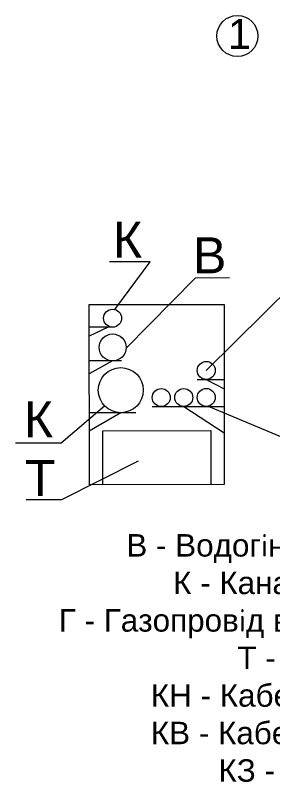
# Model space of a CAD drawing. Header units: millimetres. Extents: x -2123 to 34701, y -1286 to 835.
# Drawn here: x -1606.5 to -1520.7, y -542.2 to -284.7 of the extents above; entities that cross this region are included whole.
import ezdxf

# ---------------------------------------------------------------- set-up
doc = ezdxf.new("R2010")
doc.units = ezdxf.units.MM
doc.layers.get('0').update_dxf_attribs({"lineweight": 15})
doc.layers.add('Текст', color=7, linetype='Continuous', lineweight=15)
doc.layers.add('Інж. мережі', color=205, linetype='Continuous', lineweight=18)
doc.styles.get("Standard").update_dxf_attribs({"font": 'arial.ttf'})
doc.styles.add('Аннотативный', font='arial.ttf')
doc.styles.add('профили', font='isocpeui.ttf')

msp = doc.modelspace()

# ---------------------------------------------------------------- linework, layer by layer
at = {"layer": 'Текст', "color": 18, "lineweight": 20, "true_color": 0x000000}
msp.add_circle((-1532.48, -291.524, 198.351), 6.847, dxfattribs=at)
at = {"layer": 'Інж. мережі', "color": 0}
for points in [[(-1573.383, -382.614), (-1561.537, -366.717), (-1575.086, -366.728)], [(-1535.096, -372.139), (-1546.543, -372.148), (-1569.592, -395.523)], [(-1492.687, -374.441), (-1513.951, -374.459), (-1542.865, -402.947)], [(-1581.833, -441.021), (-1581.884, -381.021), (-1536.884, -380.983), (-1536.833, -440.983), (-1581.833, -441.021)], [(-1573.341, -388.528), (-1581.877, -388.535)], [(-1573.341, -388.528), (-1581.877, -388.535)], [(-1575.591, -388.53), (-1581.875, -391.483)], [(-1575.591, -388.53), (-1581.875, -391.483)], [(-1571.081, -399.776), (-1581.868, -399.785)], [(-1571.081, -399.776), (-1581.868, -399.785)], [(-1574.081, -399.778), (-1581.864, -404.017)], [(-1574.081, -399.778), (-1581.864, -404.017)], [(-1545.863, -405.95), (-1536.863, -405.942)], [(-1545.863, -405.95), (-1536.863, -405.942)], [(-1542.863, -405.947), (-1536.86, -409.05)], [(-1542.863, -405.947), (-1536.86, -409.05)], [(-1606.477, -427.053), (-1591.21, -427.04), (-1576.735, -414.742)], [(-1566.301, -417.008), (-1581.853, -417.021)], [(-1566.301, -417.008), (-1581.853, -417.021)], [(-1571.353, -417.012), (-1581.848, -423.145)], [(-1571.353, -417.012), (-1581.848, -423.145)], [(-1560.855, -414.962), (-1536.855, -414.942)], [(-1560.855, -414.962), (-1536.855, -414.942)], [(-1550.355, -414.953), (-1536.848, -423.704)], [(-1550.355, -414.953), (-1536.848, -423.704)], [(-1491.159, -427.21), (-1512.672, -427.228), (-1542.148, -414.946)], [(-1602.882, -445.924), (-1590.987, -445.936), (-1565.395, -433.081)]]:
    msp.add_lwpolyline(points, dxfattribs=at)
msp.add_lwpolyline([(-1541.348, -422.987), (-1541.333, -440.987), (-1577.333, -441.017), (-1577.348, -423.017)], close=True, dxfattribs=at)
for centre, radius in [((-1574.094, -385.528), 3), ((-1574.085, -395.278), 4.5), ((-1542.865, -402.947), 3), ((-1571.36, -409.512), 7.5), ((-1557.857, -411.96), 3), ((-1550.357, -411.953), 3), ((-1542.857, -411.947), 3)]:
    msp.add_circle(centre, radius, dxfattribs=at)

# ---------------------------------------------------------------- texts
at = {"color": 0, "insert": (-1493.993, -457.448), "char_height": 7.5, "width": 270.21442, "attachment_point": 2, "style": 'профили'}
msp.add_mtext("{\\f@Arial Unicode MS|b0|i0|c204|p34;В - Водог\\fISOCPEUR|b0|i0|c204|p34;і\\f@Arial Unicode MS|b0|i0|c204|p34;н з пластмасових туб\\PК - Канал\\fISOCPEUR|b0|i0|c204|p34;і\\f@Arial Unicode MS|b0|i0|c204|p34;зац\\fISOCPEUR|b0|i0|c204|p34;і\\f@Arial Unicode MS|b0|i0|c204|p34;я побутова\\PГ - Газопров\\fISOCPEUR|b0|i0|c204|p34;і\\f@Arial Unicode MS|b0|i0|c204|p34;д високого тиску 0,3-0,6кПа\\PТ - Теплопров\\fISOCPEUR|b0|i0|c204|p34;і\\f@Arial Unicode MS|b0|i0|c204|p34;д\\PКН - Кабел\\fISOCPEUR|b0|i0|c204|p34;і\\f@Arial Unicode MS|b0|i0|c204|p34; низько\\fISOCPEUR|b0|i0|c204|p34;ї\\f@Arial Unicode MS|b0|i0|c204|p34; напруги\\PКВ - Кабел\\fISOCPEUR|b0|i0|c204|p34;і\\f@Arial Unicode MS|b0|i0|c204|p34; високо\\fISOCPEUR|b0|i0|c204|p34;ї\\f@Arial Unicode MS|b0|i0|c204|p34; напруги\\PКЗ - Кабел\\fISOCPEUR|b0|i0|c204|p34;і\\f@Arial Unicode MS|b0|i0|c204|p34; зв\\f@Arial Unicode MS|b0|i0|c0|p34;'\\f@Arial Unicode MS|b0|i0|c204|p34;язку }", dxfattribs=at)
at = {"layer": 'Текст', "color": 18, "true_color": 0x000000, "insert": (-1535.666, -285.878, 198.351), "char_height": 10, "attachment_point": 1}
msp.add_mtext_dynamic_manual_height_columns('1', width=4.68276, gutter_width=12.5, heights=[0], dxfattribs=at)
at = {"layer": 'Інж. мережі', "color": 0, "lineweight": 25, "ltscale": 1000, "char_height": 12, "attachment_point": 3, "style": 'Аннотативный'}
for s, width, insert in [('К', 613.06669, (-1564.213, -353.403)), ('В', 613.06669, (-1536.138, -358.585)), ('К', 613.06669, (-1593.954, -413.176)), ('{\\T0.9;Т}', 400, (-1594.106, -432.754))]:
    msp.add_mtext_dynamic_manual_height_columns(s, width=width, gutter_width=12.5, heights=[0], dxfattribs=dict(at, insert=insert))

doc.saveas('drawing.dxf')
